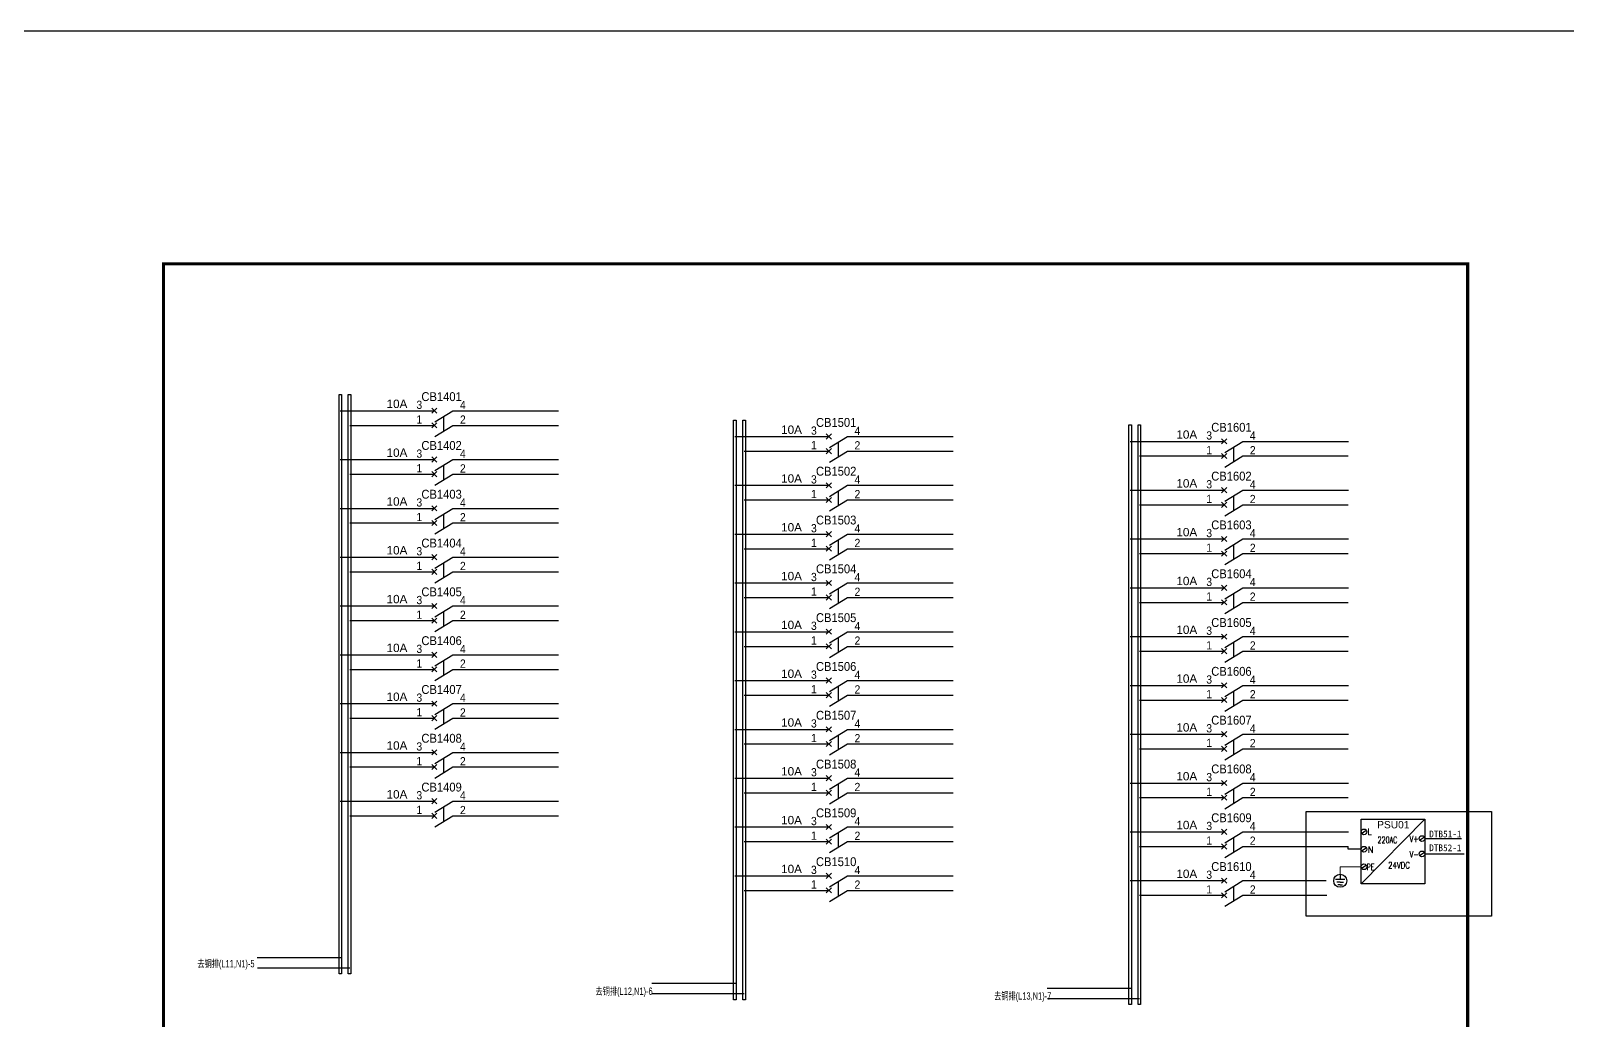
# Model space of a CAD drawing. Extents: x 79822 to 122366, y -56021 to -28815.
# Drawn here: x 101043 to 105891, y -40528 to -37406 of the extents above; entities that cross this region are included whole.
import ezdxf
from ezdxf.enums import TextEntityAlignment as Align

# ---------------------------------------------------------------- set-up
doc = ezdxf.new("R2010")
doc.units = 0
doc.header["$LTSCALE"] = 100
doc.header["$MEASUREMENT"] = 0
doc.layers.add('t', color=1, linetype='Continuous')
doc.layers.add('空气开关', color=7, linetype='Continuous')
doc.layers.add('细实线', color=7, linetype='Continuous', lineweight=20)
doc.styles.add('HZ', font='arial.ttf', dxfattribs={"width": 0.7})
doc.styles.add('HZTXT1', font='', dxfattribs={"width": 0.8})
doc.styles.add('ROMANS', font='romans', dxfattribs={"width": 0.8, "height": 2})
doc.styles.get("Standard").update_dxf_attribs({"font": ''})
doc.styles.get('HZTXT1').set_extended_font_data('SimSun')
doc.styles.get('Standard').set_extended_font_data('SimSun')

# ---------------------------------------------------------------- blocks, each defined once
blk = doc.blocks.new('供电端子')
at = {"style": 'HZ', "width": 0.7}
blk.add_attdef('供电端子', (0, 0), '', height=17, dxfattribs=at)
blk = doc.blocks.new('图框')
at = {"layer": 't', "color": 7, "const_width": 9.62}
blk.add_lwpolyline([(4115.6, -3151.6), (4115.6, 0), (0, 0), (0, -3151.6)], close=True, dxfattribs=at)
at = {"color": 7, "flags": 8}
for tag, p, height in [('DWG.NAME:', (1381.6, -2910.4), 25), ('PROJECTNAME:', (3125.5, -2912.8), 24), ('PROJECTNAME：', (3339.1, -2913.1), 25), ('DWG.NO.:', (3128.2, -3030.4), 24), ('图纸编号', (3315.4, -3052.4), 24), ('FILENO.:', (3128.7, -3106.1), 24), ('文档号', (3317.7, -3124.1), 24)]:
    blk.add_attdef(tag, p, '', height=height, dxfattribs=at)
for tag, height, p in [('RENLIU', 24, (698.2, -2950.4)), ('SHUFENWANG', 24, (885.8, -2950.4)), ('FANGHOU', 24, (1069.7, -2950.4)), ('DANDANLI', 24, (1250, -2950.4)), ('A', 23, (59.9, -2974.9)), ('设计时间', 23, (213.9, -2974.9)), ('刘仁', 23, (698.2, -3002.2)), ('王姝芬', 23, (885.8, -3002.2)), ('侯方', 23, (1069.7, -3002.2)), ('李丹丹', 23, (1250, -3002.2)), ('#10STATIONONTROLCABINETCOVER', 30, (1777.9, -3017.2)), ('REV.', 24, (59.4, -3063)), ('DATE', 24, (208.9, -3063)), ('DESCRIPTION', 24, (451.7, -3063)), ('PREPARED', 24, (698.2, -3063)), ('CHECKED', 24, (885.8, -3063)), ('SIGNED', 24, (1069.7, -3063)), ('APPROVED', 24, (1250, -3063)), ('PAGEXOFX', 24, (3953.7, -3039.1)), ('图纸名称', 30, (1777.9, -3094.7)), ('第几页共几页', 24, (3953.7, -3114.1))]:
    blk.add_attdef(tag, text='', height=height, dxfattribs=at).set_placement(p, align=Align.MIDDLE)
for tag, p in [('图纸名称:', (1377.8, -2965.9)), ('项目名称：', (3121.6, -2984.3)), ('项目名称：', (3325, -2984.3))]:
    blk.add_attdef(tag, text='', height=25, dxfattribs=at).set_placement(p, align=Align.BOTTOM_LEFT)
at = {"color": 7, "width": 0.8, "flags": 8}
blk.add_attdef('HANGZHOUHOLLYSYSAUTOMATIONCO.,LTD.', text='', height=24, dxfattribs=at).set_placement((2770.1, -3045.7), align=Align.MIDDLE)
blk = doc.blocks.new('SM电源接线块配电')
at = {"color": 7}
for p, q in [((1.5, -45.1), (16.4, -35.1)), ((1.5, -100.1), (16.4, -90.1)), ((184.6, -66.2), (199.6, -56.3)), ((1.5, -155.1), (16.4, -145.2)), ((184.6, -114.7), (199.6, -104.7))]:
    blk.add_line(p, q, dxfattribs=at)
blk.add_lwpolyline([(0, 0), (201.1, 0), (201.1, -204.6), (0, -204.6)], close=True, dxfattribs=at)
for centre in [(9, -40.1), (9, -95.1), (192.1, -61.3), (9, -150.2), (192.1, -109.7)]:
    blk.add_circle(centre, 8.97, dxfattribs=at)
at = {"layer": '细实线'}
blk.add_line((0, -204.6), (201.1, 0), dxfattribs=at)
at = {"layer": '空气开关', "style": 'ROMANS'}
for s, p in [('L', (19.5, -49.5)), ('N', (20.9, -106.1))]:
    blk.add_text(s, height=20, dxfattribs=at).set_placement(p)
at = {"layer": '空气开关', "style": 'ROMANS', "width": 0.7}
blk.add_text('220AC', height=20, dxfattribs=at).set_placement((83.2, -75.4), align=Align.CENTER)
for s, p in [('V+', (153.2, -72.2)), ('PE', (17.3, -161.1)), ('V-', (153.2, -120.7))]:
    blk.add_text(s, height=20, dxfattribs=at).set_placement(p)
at = {"layer": '细实线', "color": 0, "style": 'HZ'}
blk.add_attdef('电源位号', text='', height=23, dxfattribs=at).set_placement((101.6, -28.8), align=Align.CENTER)
at = {"layer": '细实线', "color": 0, "style": 'ROMANS', "width": 0.8}
blk.add_attdef('24VDC', text='', height=20, dxfattribs=at).set_placement((119.6, -155.3), align=Align.CENTER)
at = {"layer": '细实线', "style": 'HZ'}
blk.add_attdef('电流', text='', height=20, dxfattribs=at).set_placement((111, -185.9), align=Align.CENTER)

msp = doc.modelspace()

# ---------------------------------------------------------------- linework, layer by layer
at = {"color": 43}
for p, q in [((102019.5, -38605.2), (102316.2, -38605.2)), ((102374.7, -38605.2), (102708.4, -38605.2)), ((103264.6, -38686.5), (103561.2, -38686.5)), ((103619.8, -38686.5), (103953.5, -38686.5)), ((104511.8, -38701.9), (104808.5, -38701.9)), ((104867, -38701.9), (105200.7, -38701.9)), ((102019.5, -38759.2), (102316.2, -38759.2)), ((102374.7, -38759.2), (102708.4, -38759.2)), ((103264.6, -38840.5), (103561.2, -38840.5)), ((103619.8, -38840.5), (103953.5, -38840.5)), ((104511.8, -38855.9), (104808.5, -38855.9)), ((104867, -38855.9), (105200.7, -38855.9)), ((102019.5, -38913.2), (102316.2, -38913.2)), ((102374.7, -38913.2), (102708.4, -38913.2)), ((103264.6, -38994.5), (103561.2, -38994.5)), ((103619.8, -38994.5), (103953.5, -38994.5)), ((104511.8, -39009.9), (104808.5, -39009.9)), ((104867, -39009.9), (105200.7, -39009.9)), ((102019.5, -39067.2), (102316.2, -39067.2)), ((102374.7, -39067.2), (102708.4, -39067.2)), ((103264.6, -39148.5), (103561.2, -39148.5)), ((103619.8, -39148.5), (103953.5, -39148.5)), ((104511.8, -39163.9), (104808.5, -39163.9)), ((104867, -39163.9), (105200.7, -39163.9)), ((102019.5, -39221.2), (102316.2, -39221.2)), ((102374.7, -39221.2), (102708.4, -39221.2)), ((103264.6, -39302.5), (103561.2, -39302.5)), ((103619.8, -39302.5), (103953.5, -39302.5)), ((104511.8, -39317.9), (104808.5, -39317.9)), ((104867, -39317.9), (105200.7, -39317.9)), ((102019.5, -39375.2), (102316.2, -39375.2)), ((102374.7, -39375.2), (102708.4, -39375.2)), ((103264.6, -39456.5), (103561.2, -39456.5)), ((103619.8, -39456.5), (103953.5, -39456.5)), ((104511.8, -39471.9), (104808.5, -39471.9)), ((104867, -39471.9), (105200.7, -39471.9)), ((102019.5, -39529.2), (102316.2, -39529.2)), ((102374.7, -39529.2), (102708.4, -39529.2)), ((103264.6, -39610.5), (103561.2, -39610.5)), ((103619.8, -39610.5), (103953.5, -39610.5)), ((104511.8, -39625.9), (104808.5, -39625.9)), ((104867, -39625.9), (105200.7, -39625.9)), ((102019.5, -39683.2), (102316.2, -39683.2)), ((102374.7, -39683.2), (102708.4, -39683.2)), ((103264.6, -39764.5), (103561.2, -39764.5)), ((103619.8, -39764.5), (103953.5, -39764.5)), ((104511.8, -39779.9), (104808.5, -39779.9)), ((104867, -39779.9), (105200.7, -39779.9)), ((102019.5, -39837.2), (102316.2, -39837.2)), ((102374.7, -39837.2), (102708.4, -39837.2)), ((103264.6, -39918.5), (103561.2, -39918.5)), ((103619.8, -39918.5), (103953.5, -39918.5)), ((104511.8, -39933.9), (104808.5, -39933.9)), ((104867, -39933.9), (105200.7, -39933.9)), ((103264.6, -40072.5), (103561.2, -40072.5)), ((103619.8, -40072.5), (103953.5, -40072.5)), ((104511.8, -40087.9), (104808.5, -40087.9)), ((104867, -40087.9), (105129.9, -40087.9)), ((101757.3, -40330.2), (102023.8, -40330.2)), ((103002.4, -40411.5), (103268.9, -40411.5)), ((104249.6, -40426.9), (104516.1, -40426.9))]:
    msp.add_line(p, q, dxfattribs=at)
at = {"color": 6}
for p, q in [((102324.3, -38613.3), (102308.1, -38597.1)), ((102308.1, -38613.3), (102324.3, -38597.1)), ((102318.3, -38640), (102374.7, -38605.2)), ((102308.1, -38659.4), (102324.3, -38643.2)), ((102324.3, -38659.4), (102308.1, -38643.2)), ((102318.3, -38686.1), (102374.7, -38651.3)), ((103569.3, -38694.6), (103553.1, -38678.4)), ((103553.1, -38694.6), (103569.3, -38678.4)), ((103563.3, -38721.3), (103619.8, -38686.5)), ((103553.1, -38740.7), (103569.3, -38724.5)), ((103569.3, -38740.7), (103553.1, -38724.5)), ((103563.3, -38767.4), (103619.8, -38732.6)), ((104816.6, -38710), (104800.4, -38693.8)), ((104800.4, -38710), (104816.6, -38693.8)), ((104810.5, -38736.7), (104867, -38701.9)), ((102324.3, -38767.3), (102308.1, -38751.1)), ((102308.1, -38767.3), (102324.3, -38751.1)), ((102318.3, -38794), (102374.7, -38759.2)), ((104800.4, -38756.1), (104816.6, -38739.9)), ((104816.6, -38756.1), (104800.4, -38739.9)), ((104810.5, -38782.8), (104867, -38748)), ((102324.3, -38813.4), (102308.1, -38797.2)), ((102308.1, -38813.4), (102324.3, -38797.2)), ((102318.3, -38840.1), (102374.7, -38805.3)), ((103569.3, -38848.6), (103553.1, -38832.4)), ((103553.1, -38848.6), (103569.3, -38832.4)), ((103569.3, -38894.7), (103553.1, -38878.5)), ((103553.1, -38894.7), (103569.3, -38878.5)), ((103563.3, -38875.3), (103619.8, -38840.5)), ((104816.6, -38864), (104800.4, -38847.8)), ((104800.4, -38864), (104816.6, -38847.8)), ((104810.5, -38890.7), (104867, -38855.9)), ((102308.1, -38921.3), (102324.3, -38905.1)), ((102324.3, -38921.3), (102308.1, -38905.1)), ((102318.3, -38948), (102374.7, -38913.2)), ((103563.3, -38921.4), (103619.8, -38886.6)), ((104816.6, -38910.1), (104800.4, -38893.9)), ((104800.4, -38910.1), (104816.6, -38893.9)), ((104810.5, -38936.8), (104867, -38902)), ((102308.1, -38967.4), (102324.3, -38951.2)), ((102324.3, -38967.4), (102308.1, -38951.2)), ((102318.3, -38994.1), (102374.7, -38959.3)), ((103553.1, -39002.6), (103569.3, -38986.4)), ((103569.3, -39002.6), (103553.1, -38986.4)), ((103563.3, -39029.3), (103619.8, -38994.5)), ((104800.4, -39018), (104816.6, -39001.8)), ((104816.6, -39018), (104800.4, -39001.8)), ((104810.5, -39044.7), (104867, -39009.9)), ((102324.3, -39075.3), (102308.1, -39059.1)), ((102308.1, -39075.3), (102324.3, -39059.1)), ((102318.3, -39102), (102374.7, -39067.2)), ((103553.1, -39048.7), (103569.3, -39032.5)), ((103569.3, -39048.7), (103553.1, -39032.5)), ((103563.3, -39075.4), (103619.8, -39040.6)), ((104800.4, -39064.1), (104816.6, -39047.9)), ((104816.6, -39064.1), (104800.4, -39047.9)), ((104810.5, -39090.8), (104867, -39056)), ((102324.3, -39121.4), (102308.1, -39105.2)), ((102308.1, -39121.4), (102324.3, -39105.2)), ((102318.3, -39148.1), (102374.7, -39113.3)), ((103569.3, -39156.6), (103553.1, -39140.4)), ((103553.1, -39156.6), (103569.3, -39140.4)), ((103563.3, -39183.3), (103619.8, -39148.5)), ((104816.6, -39172), (104800.4, -39155.8)), ((104800.4, -39172), (104816.6, -39155.8)), ((104810.5, -39198.7), (104867, -39163.9)), ((102308.1, -39229.3), (102324.3, -39213.1)), ((102324.3, -39229.3), (102308.1, -39213.1)), ((102318.3, -39256), (102374.7, -39221.2)), ((103569.3, -39202.7), (103553.1, -39186.5)), ((103553.1, -39202.7), (103569.3, -39186.5)), ((103563.3, -39229.4), (103619.8, -39194.6)), ((104816.6, -39218.1), (104800.4, -39201.9)), ((104800.4, -39218.1), (104816.6, -39201.9)), ((104810.5, -39244.8), (104867, -39210)), ((102308.1, -39275.4), (102324.3, -39259.2)), ((102324.3, -39275.4), (102308.1, -39259.2)), ((102318.3, -39302.1), (102374.7, -39267.3)), ((103553.1, -39310.6), (103569.3, -39294.4)), ((103569.3, -39310.6), (103553.1, -39294.4)), ((103563.3, -39337.3), (103619.8, -39302.5)), ((104800.4, -39326), (104816.6, -39309.8)), ((104816.6, -39326), (104800.4, -39309.8)), ((104810.5, -39352.7), (104867, -39317.9)), ((102324.3, -39383.3), (102308.1, -39367.1)), ((102308.1, -39383.3), (102324.3, -39367.1)), ((103553.1, -39356.7), (103569.3, -39340.5)), ((103569.3, -39356.7), (103553.1, -39340.5)), ((103563.3, -39383.4), (103619.8, -39348.6)), ((104800.4, -39372.1), (104816.6, -39355.9)), ((104816.6, -39372.1), (104800.4, -39355.9)), ((104810.5, -39398.8), (104867, -39364)), ((102324.3, -39429.4), (102308.1, -39413.2)), ((102308.1, -39429.4), (102324.3, -39413.2)), ((102318.3, -39410), (102374.7, -39375.2)), ((102318.3, -39456.1), (102374.7, -39421.3)), ((103569.3, -39464.6), (103553.1, -39448.4)), ((103553.1, -39464.6), (103569.3, -39448.4)), ((103563.3, -39491.3), (103619.8, -39456.5)), ((104816.6, -39480), (104800.4, -39463.8)), ((104800.4, -39480), (104816.6, -39463.8)), ((103569.3, -39510.7), (103553.1, -39494.5)), ((103553.1, -39510.7), (103569.3, -39494.5)), ((103563.3, -39537.4), (103619.8, -39502.6)), ((104816.6, -39526.1), (104800.4, -39509.9)), ((104800.4, -39526.1), (104816.6, -39509.9)), ((104810.5, -39506.7), (104867, -39471.9)), ((102324.3, -39537.3), (102308.1, -39521.1)), ((102308.1, -39537.3), (102324.3, -39521.1)), ((102318.3, -39564), (102374.7, -39529.2)), ((104810.5, -39552.8), (104867, -39518)), ((102324.3, -39583.4), (102308.1, -39567.2)), ((102308.1, -39583.4), (102324.3, -39567.2)), ((102318.3, -39610.1), (102374.7, -39575.3)), ((103569.3, -39618.6), (103553.1, -39602.4)), ((103553.1, -39618.6), (103569.3, -39602.4)), ((103563.3, -39645.3), (103619.8, -39610.5)), ((103569.3, -39664.7), (103553.1, -39648.5)), ((103553.1, -39664.7), (103569.3, -39648.5)), ((103563.3, -39691.4), (103619.8, -39656.6)), ((104816.6, -39634), (104800.4, -39617.8)), ((104800.4, -39634), (104816.6, -39617.8)), ((104810.5, -39660.7), (104867, -39625.9)), ((102308.1, -39691.3), (102324.3, -39675.1)), ((102324.3, -39691.3), (102308.1, -39675.1)), ((102318.3, -39718), (102374.7, -39683.2)), ((104816.6, -39680.1), (104800.4, -39663.9)), ((104800.4, -39680.1), (104816.6, -39663.9)), ((104810.5, -39706.8), (104867, -39672)), ((102308.1, -39737.4), (102324.3, -39721.2)), ((102324.3, -39737.4), (102308.1, -39721.2)), ((102318.3, -39764.1), (102374.7, -39729.3)), ((103553.1, -39772.6), (103569.3, -39756.4)), ((103569.3, -39772.6), (103553.1, -39756.4)), ((103553.1, -39818.7), (103569.3, -39802.5)), ((103569.3, -39818.7), (103553.1, -39802.5)), ((103563.3, -39799.3), (103619.8, -39764.5)), ((104800.4, -39788), (104816.6, -39771.8)), ((104816.6, -39788), (104800.4, -39771.8)), ((104810.5, -39814.7), (104867, -39779.9)), ((102324.3, -39845.3), (102308.1, -39829.1)), ((102308.1, -39845.3), (102324.3, -39829.1)), ((102318.3, -39872), (102374.7, -39837.2)), ((103563.3, -39845.4), (103619.8, -39810.6)), ((104800.4, -39834.1), (104816.6, -39817.9)), ((104816.6, -39834.1), (104800.4, -39817.9)), ((104810.5, -39860.8), (104867, -39826)), ((102324.3, -39891.4), (102308.1, -39875.2)), ((102308.1, -39891.4), (102324.3, -39875.2)), ((102318.3, -39918.1), (102374.7, -39883.3)), ((103569.3, -39926.6), (103553.1, -39910.4)), ((103553.1, -39926.6), (103569.3, -39910.4)), ((103563.3, -39953.3), (103619.8, -39918.5)), ((104816.6, -39942), (104800.4, -39925.8)), ((104800.4, -39942), (104816.6, -39925.8)), ((104810.5, -39968.7), (104867, -39933.9)), ((103569.3, -39972.7), (103553.1, -39956.5)), ((103553.1, -39972.7), (103569.3, -39956.5)), ((103563.3, -39999.4), (103619.8, -39964.6)), ((104816.6, -39988.1), (104800.4, -39971.9)), ((104800.4, -39988.1), (104816.6, -39971.9)), ((104810.5, -40014.8), (104867, -39980)), ((103569.3, -40080.6), (103553.1, -40064.4)), ((103553.1, -40080.6), (103569.3, -40064.4)), ((103563.3, -40107.3), (103619.8, -40072.5)), ((104816.6, -40096), (104800.4, -40079.8)), ((104800.4, -40096), (104816.6, -40079.8)), ((104810.5, -40122.7), (104867, -40087.9)), ((103569.3, -40126.7), (103553.1, -40110.5)), ((103553.1, -40126.7), (103569.3, -40110.5)), ((103563.3, -40153.4), (103619.8, -40118.6)), ((104816.6, -40142.1), (104800.4, -40125.9)), ((104800.4, -40142.1), (104816.6, -40125.9)), ((104810.5, -40168.8), (104867, -40134))]:
    msp.add_line(p, q, dxfattribs=at)
at = {"color": 5}
for p, q in [((102049.2, -38651.3), (102316.2, -38651.3)), ((102374.7, -38651.3), (102707.8, -38651.3)), ((103294.3, -38732.6), (103561.2, -38732.6)), ((103619.8, -38732.6), (103952.9, -38732.6)), ((104541.5, -38748), (104808.5, -38748)), ((104867, -38748), (105200.1, -38748)), ((102049.2, -38805.3), (102316.2, -38805.3)), ((102374.7, -38805.3), (102707.8, -38805.3)), ((103294.3, -38886.6), (103561.2, -38886.6)), ((103619.8, -38886.6), (103952.9, -38886.6)), ((104541.5, -38902), (104808.5, -38902)), ((104867, -38902), (105200.1, -38902)), ((102049.2, -38959.3), (102316.2, -38959.3)), ((102374.7, -38959.3), (102707.8, -38959.3)), ((103294.3, -39040.6), (103561.2, -39040.6)), ((103619.8, -39040.6), (103952.9, -39040.6)), ((104541.5, -39056), (104808.5, -39056)), ((104867, -39056), (105200.1, -39056)), ((102049.2, -39113.3), (102316.2, -39113.3)), ((102374.7, -39113.3), (102707.8, -39113.3)), ((103294.3, -39194.6), (103561.2, -39194.6)), ((103619.8, -39194.6), (103952.9, -39194.6)), ((104541.5, -39210), (104808.5, -39210)), ((104867, -39210), (105200.1, -39210)), ((102049.2, -39267.3), (102316.2, -39267.3)), ((102374.7, -39267.3), (102707.8, -39267.3)), ((103294.3, -39348.6), (103561.2, -39348.6)), ((103619.8, -39348.6), (103952.9, -39348.6)), ((104541.5, -39364), (104808.5, -39364)), ((104867, -39364), (105200.1, -39364)), ((102049.2, -39421.3), (102316.2, -39421.3)), ((102374.7, -39421.3), (102707.8, -39421.3)), ((103294.3, -39502.6), (103561.2, -39502.6)), ((103619.8, -39502.6), (103952.9, -39502.6)), ((104541.5, -39518), (104808.5, -39518)), ((104867, -39518), (105200.1, -39518)), ((102049.2, -39575.3), (102316.2, -39575.3)), ((102374.7, -39575.3), (102707.8, -39575.3)), ((103294.3, -39656.6), (103561.2, -39656.6)), ((103619.8, -39656.6), (103952.9, -39656.6)), ((104541.5, -39672), (104808.5, -39672)), ((104867, -39672), (105200.1, -39672)), ((102049.2, -39729.3), (102316.2, -39729.3)), ((102374.7, -39729.3), (102707.8, -39729.3)), ((103294.3, -39810.6), (103561.2, -39810.6)), ((103619.8, -39810.6), (103952.9, -39810.6)), ((104541.5, -39826), (104808.5, -39826)), ((104867, -39826), (105200.1, -39826)), ((102049.2, -39883.3), (102316.2, -39883.3)), ((102374.7, -39883.3), (102707.8, -39883.3)), ((103294.3, -39964.6), (103561.2, -39964.6)), ((103619.8, -39964.6), (103952.9, -39964.6)), ((104541.5, -39980), (104808.5, -39980)), ((104867, -39980), (105200.1, -39980)), ((105200.3, -39989), (105200.1, -39980)), ((105240.6, -39989), (105200.3, -39989)), ((103294.3, -40118.6), (103561.2, -40118.6)), ((103619.8, -40118.6), (103952.9, -40118.6)), ((104541.5, -40134), (104808.5, -40134)), ((104867, -40134), (105132.1, -40134)), ((101758.8, -40362.6), (102049.4, -40362.6)), ((103003.8, -40443.9), (103294.4, -40443.9)), ((104251.1, -40459.3), (104541.7, -40459.3))]:
    msp.add_line(p, q, dxfattribs=at)
at = {"color": 1}
msp.add_line((105441.9, -39955), (105557.4, -39955), dxfattribs=at)
at = {"color": 0}
msp.add_line((105441.9, -40003.5), (105566.1, -40003.5), dxfattribs=at)
for p, q in [((105174.6, -40084.6), (105159.9, -40084.6)), ((105174.6, -40092.6), (105164.1, -40092.6)), ((105174.6, -40069.3), (105174.6, -40084.6)), ((105189.3, -40084.6), (105174.6, -40084.6)), ((105174.6, -40092.6), (105185.1, -40092.6)), ((105174.6, -40100.8), (105167.3, -40100.8)), ((105174.6, -40100.8), (105181.9, -40100.8))]:
    msp.add_line(p, q)
at = {"color": 1}
for points in [[(79822, -37406.2), (122365.9, -37406.2), (122365.9, -41902.7), (79822, -41902.7)], [(105067.5, -39869.4), (105652.3, -39869.4), (105652.3, -40199.9), (105067.5, -40199.9)]]:
    msp.add_lwpolyline(points, close=True, dxfattribs=at)
at = {"color": 43}
for points in [[(102023.5, -38553.5), (102023.5, -40382.3), (102015.7, -40382.3), (102015.7, -38553.5)], [(103268.6, -38634.8), (103268.6, -40463.7), (103260.7, -40463.7), (103260.7, -38634.8)], [(104515.8, -38650.2), (104515.8, -40479), (104507.9, -40479), (104507.9, -38650.2)]]:
    msp.add_lwpolyline(points, close=True, dxfattribs=at)
at = {"color": 5}
for points in [[(102052.6, -38553.5), (102052.6, -40382.3), (102044.8, -40382.3), (102044.8, -38553.5)], [(103297.7, -38634.8), (103297.7, -40463.7), (103289.9, -40463.7), (103289.9, -38634.8)], [(104544.9, -38650.2), (104544.9, -40479), (104537.1, -40479), (104537.1, -38650.2)]]:
    msp.add_lwpolyline(points, close=True, dxfattribs=at)
msp.add_circle((105174.6, -40088.4), 20.5)
at = {"layer": '空气开关', "color": 6}
for p, q in [((102346.5, -38668.7), (102346.5, -38622.6)), ((103591.6, -38750), (103591.6, -38703.9)), ((104838.8, -38765.4), (104838.8, -38719.3)), ((102346.5, -38822.7), (102346.5, -38776.6)), ((103591.6, -38904), (103591.6, -38857.9)), ((104838.8, -38919.4), (104838.8, -38873.3)), ((102346.5, -38976.7), (102346.5, -38930.6)), ((103591.6, -39058), (103591.6, -39011.9)), ((104838.8, -39073.4), (104838.8, -39027.3)), ((102346.5, -39130.7), (102346.5, -39084.6)), ((103591.6, -39212), (103591.6, -39165.9)), ((104838.8, -39227.4), (104838.8, -39181.3)), ((102346.5, -39284.7), (102346.5, -39238.6)), ((103591.6, -39366), (103591.6, -39319.9)), ((104838.8, -39381.4), (104838.8, -39335.3)), ((102346.5, -39438.7), (102346.5, -39392.6)), ((103591.6, -39520), (103591.6, -39473.9)), ((104838.8, -39535.4), (104838.8, -39489.3)), ((102346.5, -39592.7), (102346.5, -39546.6)), ((103591.6, -39674), (103591.6, -39627.9)), ((104838.8, -39689.4), (104838.8, -39643.3)), ((102346.5, -39746.7), (102346.5, -39700.6)), ((103591.6, -39828), (103591.6, -39781.9)), ((104838.8, -39843.4), (104838.8, -39797.3)), ((102346.5, -39900.7), (102346.5, -39854.6)), ((103591.6, -39982), (103591.6, -39935.9)), ((104838.8, -39997.4), (104838.8, -39951.3)), ((103591.6, -40136), (103591.6, -40089.9)), ((104838.8, -40151.4), (104838.8, -40105.3))]:
    msp.add_line(p, q, dxfattribs=at)
at = {"layer": '细实线'}
msp.add_line((105240.6, -40044), (105174.6, -40044), dxfattribs=at)
at = {"layer": '细实线', "color": 0}
msp.add_line((105174.6, -40067.9), (105174.6, -40044), dxfattribs=at)

# ---------------------------------------------------------------- block references
at = {"color": 1}
msp.add_blockref('图框', (101461.3, -38141.5), dxfattribs=at)
ref = msp.add_blockref('供电端子', (102198.4, -38596.7), dxfattribs=dict(xscale=0.9349999999976717, yscale=0.9349999999976717))
ref.add_attrib('供电端子', '10A', dxfattribs={"height": 26.4, "style": 'HZ'}).set_placement((102198.4, -38596.7), align=Align.CENTER)
ref = msp.add_blockref('供电端子', (102339.2, -38574.7), dxfattribs=dict(xscale=0.9349999999976717, yscale=0.9349999999976717))
ref.add_attrib('供电端子', 'CB1401', dxfattribs={"height": 28.05, "style": 'HZ', "width": 0.9}).set_placement((102339.2, -38574.7), align=Align.CENTER)
ref = msp.add_blockref('供电端子', (103584.2, -38656.1), dxfattribs=dict(xscale=0.9349999999976717, yscale=0.9349999999976717))
ref.add_attrib('供电端子', 'CB1501', dxfattribs={"height": 28.05, "style": 'HZ', "width": 0.9}).set_placement((103584.2, -38656.1), align=Align.CENTER)
ref = msp.add_blockref('供电端子', (103443.4, -38678.1), dxfattribs=dict(xscale=0.9349999999976717, yscale=0.9349999999976717))
ref.add_attrib('供电端子', '10A', dxfattribs={"height": 26.4, "style": 'HZ'}).set_placement((103443.4, -38678.1), align=Align.CENTER)
ref = msp.add_blockref('供电端子', (104690.6, -38693.5), dxfattribs=dict(xscale=0.9349999999976717, yscale=0.9349999999976717))
ref.add_attrib('供电端子', '10A', dxfattribs={"height": 26.4, "style": 'HZ'}).set_placement((104690.6, -38693.5), align=Align.CENTER)
ref = msp.add_blockref('供电端子', (104831.4, -38671.5), dxfattribs=dict(xscale=0.9349999999976717, yscale=0.9349999999976717))
ref.add_attrib('供电端子', 'CB1601', dxfattribs={"height": 28.05, "style": 'HZ', "width": 0.9}).set_placement((104831.4, -38671.5), align=Align.CENTER)
ref = msp.add_blockref('供电端子', (102198.4, -38750.7), dxfattribs=dict(xscale=0.9349999999976717, yscale=0.9349999999976717))
ref.add_attrib('供电端子', '10A', dxfattribs={"height": 26.4, "style": 'HZ'}).set_placement((102198.4, -38750.7), align=Align.CENTER)
ref = msp.add_blockref('供电端子', (102339.2, -38728.7), dxfattribs=dict(xscale=0.9349999999976717, yscale=0.9349999999976717))
ref.add_attrib('供电端子', 'CB1402', dxfattribs={"height": 28.05, "style": 'HZ', "width": 0.9}).set_placement((102339.2, -38728.7), align=Align.CENTER)
ref = msp.add_blockref('供电端子', (103584.2, -38810.1), dxfattribs=dict(xscale=0.9349999999976717, yscale=0.9349999999976717))
ref.add_attrib('供电端子', 'CB1502', dxfattribs={"height": 28.05, "style": 'HZ', "width": 0.9}).set_placement((103584.2, -38810.1), align=Align.CENTER)
ref = msp.add_blockref('供电端子', (103443.4, -38832.1), dxfattribs=dict(xscale=0.9349999999976717, yscale=0.9349999999976717))
ref.add_attrib('供电端子', '10A', dxfattribs={"height": 26.4, "style": 'HZ'}).set_placement((103443.4, -38832.1), align=Align.CENTER)
ref = msp.add_blockref('供电端子', (104690.6, -38847.5), dxfattribs=dict(xscale=0.9349999999976717, yscale=0.9349999999976717))
ref.add_attrib('供电端子', '10A', dxfattribs={"height": 26.4, "style": 'HZ'}).set_placement((104690.6, -38847.5), align=Align.CENTER)
ref = msp.add_blockref('供电端子', (104831.4, -38825.5), dxfattribs=dict(xscale=0.9349999999976717, yscale=0.9349999999976717))
ref.add_attrib('供电端子', 'CB1602', dxfattribs={"height": 28.05, "style": 'HZ', "width": 0.9}).set_placement((104831.4, -38825.5), align=Align.CENTER)
ref = msp.add_blockref('供电端子', (102198.4, -38904.7), dxfattribs=dict(xscale=0.9349999999976717, yscale=0.9349999999976717))
ref.add_attrib('供电端子', '10A', dxfattribs={"height": 26.4, "style": 'HZ'}).set_placement((102198.4, -38904.7), align=Align.CENTER)
ref = msp.add_blockref('供电端子', (102339.2, -38882.7), dxfattribs=dict(xscale=0.9349999999976717, yscale=0.9349999999976717))
ref.add_attrib('供电端子', 'CB1403', dxfattribs={"height": 28.05, "style": 'HZ', "width": 0.9}).set_placement((102339.2, -38882.7), align=Align.CENTER)
ref = msp.add_blockref('供电端子', (103443.4, -38986.1), dxfattribs=dict(xscale=0.9349999999976717, yscale=0.9349999999976717))
ref.add_attrib('供电端子', '10A', dxfattribs={"height": 26.4, "style": 'HZ'}).set_placement((103443.4, -38986.1), align=Align.CENTER)
ref = msp.add_blockref('供电端子', (103584.2, -38964.1), dxfattribs=dict(xscale=0.9349999999976717, yscale=0.9349999999976717))
ref.add_attrib('供电端子', 'CB1503', dxfattribs={"height": 28.05, "style": 'HZ', "width": 0.9}).set_placement((103584.2, -38964.1), align=Align.CENTER)
ref = msp.add_blockref('供电端子', (104690.6, -39001.5), dxfattribs=dict(xscale=0.9349999999976717, yscale=0.9349999999976717))
ref.add_attrib('供电端子', '10A', dxfattribs={"height": 26.4, "style": 'HZ'}).set_placement((104690.6, -39001.5), align=Align.CENTER)
ref = msp.add_blockref('供电端子', (104831.4, -38979.5), dxfattribs=dict(xscale=0.9349999999976717, yscale=0.9349999999976717))
ref.add_attrib('供电端子', 'CB1603', dxfattribs={"height": 28.05, "style": 'HZ', "width": 0.9}).set_placement((104831.4, -38979.5), align=Align.CENTER)
ref = msp.add_blockref('供电端子', (102339.2, -39036.7), dxfattribs=dict(xscale=0.9349999999976717, yscale=0.9349999999976717))
ref.add_attrib('供电端子', 'CB1404', dxfattribs={"height": 28.05, "style": 'HZ', "width": 0.9}).set_placement((102339.2, -39036.7), align=Align.CENTER)
ref = msp.add_blockref('供电端子', (102198.4, -39058.7), dxfattribs=dict(xscale=0.9349999999976717, yscale=0.9349999999976717))
ref.add_attrib('供电端子', '10A', dxfattribs={"height": 26.4, "style": 'HZ'}).set_placement((102198.4, -39058.7), align=Align.CENTER)
ref = msp.add_blockref('供电端子', (103443.4, -39140.1), dxfattribs=dict(xscale=0.9349999999976717, yscale=0.9349999999976717))
ref.add_attrib('供电端子', '10A', dxfattribs={"height": 26.4, "style": 'HZ'}).set_placement((103443.4, -39140.1), align=Align.CENTER)
ref = msp.add_blockref('供电端子', (103584.2, -39118.1), dxfattribs=dict(xscale=0.9349999999976717, yscale=0.9349999999976717))
ref.add_attrib('供电端子', 'CB1504', dxfattribs={"height": 28.05, "style": 'HZ', "width": 0.9}).set_placement((103584.2, -39118.1), align=Align.CENTER)
ref = msp.add_blockref('供电端子', (104831.4, -39133.5), dxfattribs=dict(xscale=0.9349999999976717, yscale=0.9349999999976717))
ref.add_attrib('供电端子', 'CB1604', dxfattribs={"height": 28.05, "style": 'HZ', "width": 0.9}).set_placement((104831.4, -39133.5), align=Align.CENTER)
ref = msp.add_blockref('供电端子', (102339.2, -39190.7), dxfattribs=dict(xscale=0.9349999999976717, yscale=0.9349999999976717))
ref.add_attrib('供电端子', 'CB1405', dxfattribs={"height": 28.05, "style": 'HZ', "width": 0.9}).set_placement((102339.2, -39190.7), align=Align.CENTER)
ref = msp.add_blockref('供电端子', (104690.6, -39155.5), dxfattribs=dict(xscale=0.9349999999976717, yscale=0.9349999999976717))
ref.add_attrib('供电端子', '10A', dxfattribs={"height": 26.4, "style": 'HZ'}).set_placement((104690.6, -39155.5), align=Align.CENTER)
ref = msp.add_blockref('供电端子', (102198.4, -39212.7), dxfattribs=dict(xscale=0.9349999999976717, yscale=0.9349999999976717))
ref.add_attrib('供电端子', '10A', dxfattribs={"height": 26.4, "style": 'HZ'}).set_placement((102198.4, -39212.7), align=Align.CENTER)
ref = msp.add_blockref('供电端子', (103443.4, -39294.1), dxfattribs=dict(xscale=0.9349999999976717, yscale=0.9349999999976717))
ref.add_attrib('供电端子', '10A', dxfattribs={"height": 26.4, "style": 'HZ'}).set_placement((103443.4, -39294.1), align=Align.CENTER)
ref = msp.add_blockref('供电端子', (103584.2, -39272.1), dxfattribs=dict(xscale=0.9349999999976717, yscale=0.9349999999976717))
ref.add_attrib('供电端子', 'CB1505', dxfattribs={"height": 28.05, "style": 'HZ', "width": 0.9}).set_placement((103584.2, -39272.1), align=Align.CENTER)
ref = msp.add_blockref('供电端子', (104831.4, -39287.5), dxfattribs=dict(xscale=0.9349999999976717, yscale=0.9349999999976717))
ref.add_attrib('供电端子', 'CB1605', dxfattribs={"height": 28.05, "style": 'HZ', "width": 0.9}).set_placement((104831.4, -39287.5), align=Align.CENTER)
ref = msp.add_blockref('供电端子', (102339.2, -39344.7), dxfattribs=dict(xscale=0.9349999999976717, yscale=0.9349999999976717))
ref.add_attrib('供电端子', 'CB1406', dxfattribs={"height": 28.05, "style": 'HZ', "width": 0.9}).set_placement((102339.2, -39344.7), align=Align.CENTER)
ref = msp.add_blockref('供电端子', (104690.6, -39309.5), dxfattribs=dict(xscale=0.9349999999976717, yscale=0.9349999999976717))
ref.add_attrib('供电端子', '10A', dxfattribs={"height": 26.4, "style": 'HZ'}).set_placement((104690.6, -39309.5), align=Align.CENTER)
ref = msp.add_blockref('供电端子', (102198.4, -39366.7), dxfattribs=dict(xscale=0.9349999999976717, yscale=0.9349999999976717))
ref.add_attrib('供电端子', '10A', dxfattribs={"height": 26.4, "style": 'HZ'}).set_placement((102198.4, -39366.7), align=Align.CENTER)
ref = msp.add_blockref('供电端子', (103584.2, -39426.1), dxfattribs=dict(xscale=0.9349999999976717, yscale=0.9349999999976717))
ref.add_attrib('供电端子', 'CB1506', dxfattribs={"height": 28.05, "style": 'HZ', "width": 0.9}).set_placement((103584.2, -39426.1), align=Align.CENTER)
ref = msp.add_blockref('供电端子', (104831.4, -39441.5), dxfattribs=dict(xscale=0.9349999999976717, yscale=0.9349999999976717))
ref.add_attrib('供电端子', 'CB1606', dxfattribs={"height": 28.05, "style": 'HZ', "width": 0.9}).set_placement((104831.4, -39441.5), align=Align.CENTER)
ref = msp.add_blockref('供电端子', (103443.4, -39448.1), dxfattribs=dict(xscale=0.9349999999976717, yscale=0.9349999999976717))
ref.add_attrib('供电端子', '10A', dxfattribs={"height": 26.4, "style": 'HZ'}).set_placement((103443.4, -39448.1), align=Align.CENTER)
ref = msp.add_blockref('供电端子', (104690.6, -39463.5), dxfattribs=dict(xscale=0.9349999999976717, yscale=0.9349999999976717))
ref.add_attrib('供电端子', '10A', dxfattribs={"height": 26.4, "style": 'HZ'}).set_placement((104690.6, -39463.5), align=Align.CENTER)
ref = msp.add_blockref('供电端子', (102198.4, -39520.7), dxfattribs=dict(xscale=0.9349999999976717, yscale=0.9349999999976717))
ref.add_attrib('供电端子', '10A', dxfattribs={"height": 26.4, "style": 'HZ'}).set_placement((102198.4, -39520.7), align=Align.CENTER)
ref = msp.add_blockref('供电端子', (102339.2, -39498.7), dxfattribs=dict(xscale=0.9349999999976717, yscale=0.9349999999976717))
ref.add_attrib('供电端子', 'CB1407', dxfattribs={"height": 28.05, "style": 'HZ', "width": 0.9}).set_placement((102339.2, -39498.7), align=Align.CENTER)
ref = msp.add_blockref('供电端子', (103584.2, -39580.1), dxfattribs=dict(xscale=0.9349999999976717, yscale=0.9349999999976717))
ref.add_attrib('供电端子', 'CB1507', dxfattribs={"height": 28.05, "style": 'HZ', "width": 0.9}).set_placement((103584.2, -39580.1), align=Align.CENTER)
ref = msp.add_blockref('供电端子', (103443.4, -39602.1), dxfattribs=dict(xscale=0.9349999999976717, yscale=0.9349999999976717))
ref.add_attrib('供电端子', '10A', dxfattribs={"height": 26.4, "style": 'HZ'}).set_placement((103443.4, -39602.1), align=Align.CENTER)
ref = msp.add_blockref('供电端子', (104690.6, -39617.5), dxfattribs=dict(xscale=0.9349999999976717, yscale=0.9349999999976717))
ref.add_attrib('供电端子', '10A', dxfattribs={"height": 26.4, "style": 'HZ'}).set_placement((104690.6, -39617.5), align=Align.CENTER)
ref = msp.add_blockref('供电端子', (104831.4, -39595.5), dxfattribs=dict(xscale=0.9349999999976717, yscale=0.9349999999976717))
ref.add_attrib('供电端子', 'CB1607', dxfattribs={"height": 28.05, "style": 'HZ', "width": 0.9}).set_placement((104831.4, -39595.5), align=Align.CENTER)
ref = msp.add_blockref('供电端子', (102198.4, -39674.7), dxfattribs=dict(xscale=0.9349999999976717, yscale=0.9349999999976717))
ref.add_attrib('供电端子', '10A', dxfattribs={"height": 26.4, "style": 'HZ'}).set_placement((102198.4, -39674.7), align=Align.CENTER)
ref = msp.add_blockref('供电端子', (102339.2, -39652.7), dxfattribs=dict(xscale=0.9349999999976717, yscale=0.9349999999976717))
ref.add_attrib('供电端子', 'CB1408', dxfattribs={"height": 28.05, "style": 'HZ', "width": 0.9}).set_placement((102339.2, -39652.7), align=Align.CENTER)
ref = msp.add_blockref('供电端子', (103584.2, -39734.1), dxfattribs=dict(xscale=0.9349999999976717, yscale=0.9349999999976717))
ref.add_attrib('供电端子', 'CB1508', dxfattribs={"height": 28.05, "style": 'HZ', "width": 0.9}).set_placement((103584.2, -39734.1), align=Align.CENTER)
at = {"color": 3}
ref = msp.add_blockref('供电端子', (103443.4, -39756.1), dxfattribs=dict(at, xscale=0.9349999999976717, yscale=0.9349999999976717))
ref.add_attrib('供电端子', '10A', dxfattribs={"height": 26.4, "style": 'HZ'}).set_placement((103443.4, -39756.1), align=Align.CENTER)
ref = msp.add_blockref('供电端子', (104690.6, -39771.5), dxfattribs=dict(xscale=0.9349999999976717, yscale=0.9349999999976717))
ref.add_attrib('供电端子', '10A', dxfattribs={"height": 26.4, "style": 'HZ'}).set_placement((104690.6, -39771.5), align=Align.CENTER)
ref = msp.add_blockref('供电端子', (104831.4, -39749.5), dxfattribs=dict(xscale=0.9349999999976717, yscale=0.9349999999976717))
ref.add_attrib('供电端子', 'CB1608', dxfattribs={"height": 28.05, "style": 'HZ', "width": 0.9}).set_placement((104831.4, -39749.5), align=Align.CENTER)
ref = msp.add_blockref('供电端子', (102198.4, -39828.7), dxfattribs=dict(xscale=0.9349999999976717, yscale=0.9349999999976717))
ref.add_attrib('供电端子', '10A', dxfattribs={"height": 26.4, "style": 'HZ'}).set_placement((102198.4, -39828.7), align=Align.CENTER)
ref = msp.add_blockref('供电端子', (102339.2, -39806.7), dxfattribs=dict(xscale=0.9349999999976717, yscale=0.9349999999976717))
ref.add_attrib('供电端子', 'CB1409', dxfattribs={"height": 28.05, "style": 'HZ', "width": 0.9}).set_placement((102339.2, -39806.7), align=Align.CENTER)
ref = msp.add_blockref('供电端子', (103443.4, -39910.1), dxfattribs=dict(xscale=0.9349999999976717, yscale=0.9349999999976717))
ref.add_attrib('供电端子', '10A', dxfattribs={"height": 26.4, "style": 'HZ'}).set_placement((103443.4, -39910.1), align=Align.CENTER)
ref = msp.add_blockref('供电端子', (103584.2, -39888.1), dxfattribs=dict(xscale=0.9349999999976717, yscale=0.9349999999976717))
ref.add_attrib('供电端子', 'CB1509', dxfattribs={"height": 28.05, "style": 'HZ', "width": 0.9}).set_placement((103584.2, -39888.1), align=Align.CENTER)
ref = msp.add_blockref('供电端子', (104690.6, -39925.5), dxfattribs=dict(xscale=0.9349999999976717, yscale=0.9349999999976717))
ref.add_attrib('供电端子', '10A', dxfattribs={"height": 26.4, "style": 'HZ'}).set_placement((104690.6, -39925.5), align=Align.CENTER)
ref = msp.add_blockref('供电端子', (104831.4, -39903.5), dxfattribs=dict(xscale=0.9349999999976717, yscale=0.9349999999976717))
ref.add_attrib('供电端子', 'CB1609', dxfattribs={"height": 28.05, "style": 'HZ', "width": 0.9}).set_placement((104831.4, -39903.5), align=Align.CENTER)
at = {"lineweight": -2}
ref = msp.add_blockref('SM电源接线块配电', (105240.6, -39893.8), dxfattribs=at)
ref.add_attrib('电源位号', 'PSU01', dxfattribs={"layer": '细实线', "color": 0, "height": 23, "style": 'HZ'}).set_placement((105342.2, -39922.7), align=Align.CENTER)
ref.add_attrib('24VDC', '24VDC', dxfattribs={"layer": '细实线', "color": 0, "height": 20, "style": 'ROMANS', "width": 0.8}).set_placement((105360.2, -40049.1), align=Align.CENTER)
ref = msp.add_blockref('供电端子', (103443.4, -40064.1), dxfattribs=dict(xscale=0.9349999999976717, yscale=0.9349999999976717))
ref.add_attrib('供电端子', '10A', dxfattribs={"height": 26.4, "style": 'HZ'}).set_placement((103443.4, -40064.1), align=Align.CENTER)
ref = msp.add_blockref('供电端子', (103584.2, -40042.1), dxfattribs=dict(xscale=0.9349999999976717, yscale=0.9349999999976717))
ref.add_attrib('供电端子', 'CB1510', dxfattribs={"height": 28.05, "style": 'HZ', "width": 0.9}).set_placement((103584.2, -40042.1), align=Align.CENTER)
ref = msp.add_blockref('供电端子', (104831.4, -40057.5), dxfattribs=dict(xscale=0.9349999999976717, yscale=0.9349999999976717))
ref.add_attrib('供电端子', 'CB1610', dxfattribs={"height": 28.05, "style": 'HZ', "width": 0.9}).set_placement((104831.4, -40057.5), align=Align.CENTER)
ref = msp.add_blockref('供电端子', (104690.6, -40079.5), dxfattribs=dict(xscale=0.9349999999976717, yscale=0.9349999999976717))
ref.add_attrib('供电端子', '10A', dxfattribs={"height": 26.4, "style": 'HZ'}).set_placement((104690.6, -40079.5), align=Align.CENTER)

# ---------------------------------------------------------------- texts
at = {"lineweight": -3, "style": 'HZTXT1'}
for s, p in [('DTB51-1', (105557.4, -39951.3)), ('DTB52-1', (105557.4, -39994.9))]:
    msp.add_text(s, height=21.38, dxfattribs=at).set_placement(p, align=Align.RIGHT)
at = {"style": 'HZ', "width": 0.7}
for s, p in [('去铜排(L11,N1)-5', (101568.7, -40361.4)), ('去铜排(L12,N1)-6', (102824.9, -40448.2)), ('去铜排(L13,N1)-7', (104082.8, -40463.3))]:
    msp.add_text(s, height=23.1, dxfattribs=at).set_placement(p)
at = {"layer": '空气开关', "style": 'HZ', "width": 0.9}
for s, p in [('3', (102259.8, -38599.5)), ('4', (102397.2, -38600)), ('1', (102259.8, -38645.6)), ('2', (102397.2, -38646.1)), ('3', (103504.8, -38680.8)), ('4', (103642.2, -38681.3)), ('3', (104752.1, -38696.2)), ('4', (104889.5, -38696.7)), ('3', (102259.8, -38753.5)), ('4', (102397.2, -38754)), ('1', (103504.8, -38726.9)), ('2', (103642.2, -38727.4)), ('1', (104752.1, -38742.3)), ('2', (104889.5, -38742.8)), ('1', (102259.8, -38799.6)), ('2', (102397.2, -38800.1)), ('3', (103504.8, -38834.8)), ('4', (103642.2, -38835.3)), ('3', (104752.1, -38850.2)), ('4', (104889.5, -38850.7)), ('3', (102259.8, -38907.5)), ('4', (102397.2, -38908)), ('1', (103504.8, -38880.9)), ('2', (103642.2, -38881.4)), ('1', (104752.1, -38896.3)), ('2', (104889.5, -38896.8)), ('1', (102259.8, -38953.6)), ('2', (102397.2, -38954.1)), ('3', (103504.8, -38988.8)), ('4', (103642.2, -38989.3)), ('3', (104752.1, -39004.2)), ('4', (104889.5, -39004.7)), ('1', (103504.8, -39034.9)), ('2', (103642.2, -39035.4)), ('1', (104752.1, -39050.3)), ('2', (104889.5, -39050.8)), ('3', (102259.8, -39061.5)), ('4', (102397.2, -39062)), ('1', (102259.8, -39107.6)), ('2', (102397.2, -39108.1)), ('3', (103504.8, -39142.8)), ('4', (103642.2, -39143.3)), ('1', (103504.8, -39188.9)), ('2', (103642.2, -39189.4)), ('3', (104752.1, -39158.2)), ('4', (104889.5, -39158.7)), ('3', (102259.8, -39215.5)), ('4', (102397.2, -39216)), ('1', (104752.1, -39204.3)), ('2', (104889.5, -39204.8)), ('1', (102259.8, -39261.6)), ('2', (102397.2, -39262.1)), ('3', (103504.8, -39296.8)), ('4', (103642.2, -39297.3)), ('1', (103504.8, -39342.9)), ('2', (103642.2, -39343.4)), ('3', (104752.1, -39312.2)), ('4', (104889.5, -39312.7)), ('3', (102259.8, -39369.5)), ('4', (102397.2, -39370)), ('1', (104752.1, -39358.3)), ('2', (104889.5, -39358.8)), ('1', (102259.8, -39415.6)), ('2', (102397.2, -39416.1)), ('3', (103504.8, -39450.8)), ('4', (103642.2, -39451.3)), ('3', (104752.1, -39466.2)), ('4', (104889.5, -39466.7)), ('3', (102259.8, -39523.5)), ('4', (102397.2, -39524)), ('1', (103504.8, -39496.9)), ('2', (103642.2, -39497.4)), ('1', (104752.1, -39512.3)), ('2', (104889.5, -39512.8)), ('1', (102259.8, -39569.6)), ('2', (102397.2, -39570.1)), ('3', (103504.8, -39604.8)), ('4', (103642.2, -39605.3)), ('3', (104752.1, -39620.2)), ('4', (104889.5, -39620.7)), ('3', (102259.8, -39677.5)), ('4', (102397.2, -39678)), ('1', (103504.8, -39650.9)), ('2', (103642.2, -39651.4)), ('1', (104752.1, -39666.3)), ('2', (104889.5, -39666.8)), ('1', (102259.8, -39723.6)), ('2', (102397.2, -39724.1)), ('3', (103504.8, -39758.8)), ('4', (103642.2, -39759.3)), ('3', (104752.1, -39774.2)), ('4', (104889.5, -39774.7)), ('1', (103504.8, -39804.9)), ('2', (103642.2, -39805.4)), ('1', (104752.1, -39820.3)), ('2', (104889.5, -39820.8)), ('3', (102259.8, -39831.5)), ('1', (102259.8, -39877.6)), ('4', (102397.2, -39832)), ('2', (102397.2, -39878.1)), ('3', (103504.8, -39912.8)), ('4', (103642.2, -39913.3)), ('3', (104752.1, -39928.2)), ('1', (103504.8, -39958.9)), ('2', (103642.2, -39959.4)), ('1', (104752.1, -39974.3)), ('4', (104889.5, -39928.7)), ('2', (104889.5, -39974.8)), ('3', (103504.8, -40066.8)), ('4', (103642.2, -40067.3)), ('1', (103504.8, -40112.9)), ('2', (103642.2, -40113.4)), ('3', (104752.1, -40082.2)), ('4', (104889.5, -40082.7)), ('1', (104752.1, -40128.3)), ('2', (104889.5, -40128.8))]:
    msp.add_text(s, height=26, dxfattribs=at).set_placement(p)

doc.saveas('drawing.dxf')
